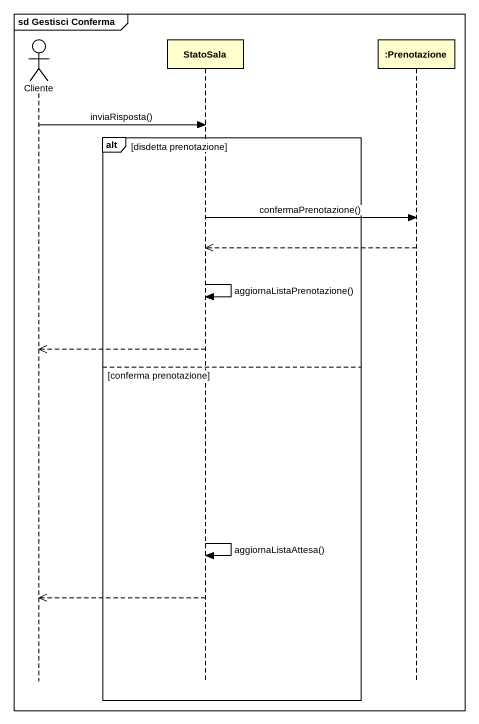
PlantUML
@startuml
mainframe sd Gestisci Conferma
hide footbox
actor Cliente
participant StatoSala
participant ":Prenotazione" as Prenotazione

Cliente -> StatoSala : inviaRisposta()
alt disdetta prenotazione
  StatoSala -> Prenotazione : confermaPrenotazione()
  Prenotazione -->> StatoSala
  StatoSala -> StatoSala : aggiornaListaPrenotazione()
  StatoSala -->> Cliente
else conferma prenotazione
  StatoSala -> StatoSala : aggiornaListaAttesa()
  StatoSala -->> Cliente
end
@enduml
